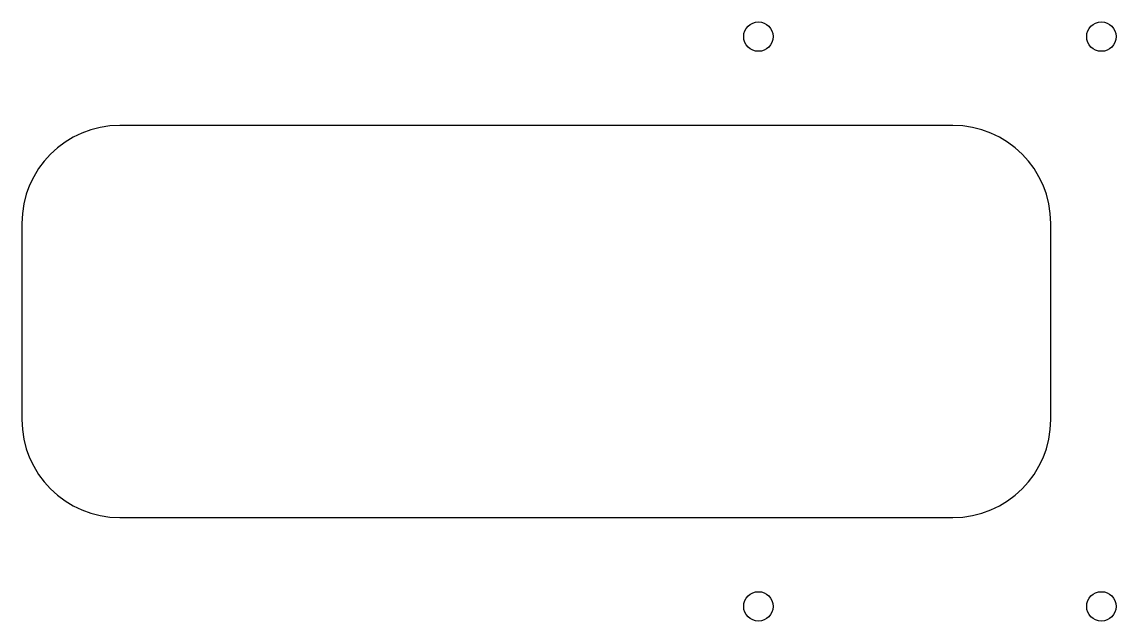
# Model space of a CAD drawing. Extents: x 0 to 11.2, y -1.1 to 5.1.
import ezdxf

# ---------------------------------------------------------------- set-up
doc = ezdxf.new("R2010")
doc.units = 0
doc.layers.get('0').update_dxf_attribs({"linetype": 'CONTINUOUS'})

msp = doc.modelspace()

# ---------------------------------------------------------------- linework, layer by layer
at = {"color": 7, "linetype": 'CONTINUOUS'}
for p, q in [((9.5, 4), (1, 4)), ((0, 3), (0, 1)), ((10.5, 1), (10.5, 3)), ((1, 0), (9.5, 0))]:
    msp.add_line(p, q, dxfattribs=at)
for centre in [(7.516, 4.906), (11.016, 4.906), (7.516, -0.906), (11.016, -0.906)]:
    msp.add_circle(centre, 0.15, dxfattribs=at)
for centre, start, end in [((1, 3), 90, 180), ((9.5, 3), 0, 90), ((1, 1), 180, 270), ((9.5, 1), 270, 0)]:
    msp.add_arc(centre, 1, start, end, dxfattribs=at)

doc.saveas('drawing.dxf')
